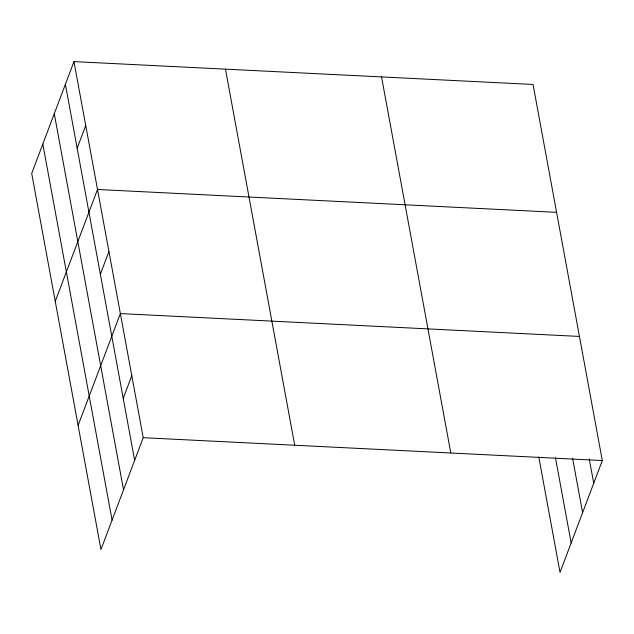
<?xml version="1.0" encoding="UTF-8"?>
<svg xmlns="http://www.w3.org/2000/svg" width="634" height="634" viewBox="0 0 634 634"><rect width="100%" height="100%" fill="white"/><g stroke="black" fill="none" stroke-linecap="round" stroke-linejoin="round"><path stroke-width="0.95" d="M73.964 61.609L31.7 173.454L100.957 549.543L143.221 437.698L73.964 61.609L533.043 84.457L602.3 460.546L560.036 572.391L538.789 457.011M77.158 148.237L85.741 125.54M55.245 301.324L97.509 189.479L556.589 212.327M100.362 274.229L108.937 251.532M78.101 425.438L120.365 313.584L579.444 336.432M123.218 398.342L131.793 375.637M143.221 437.698L602.3 460.546M589.255 459L593.725 483.243M572.605 458.366L582.606 512.66M555.439 457.653L571.155 542.973M381.549 76.912L450.806 453.001M225.458 69.146L294.715 445.234M65.389 84.306L134.646 460.395M54.27 113.724L123.527 489.813M42.819 144.037L112.075 520.126"/></g></svg>
